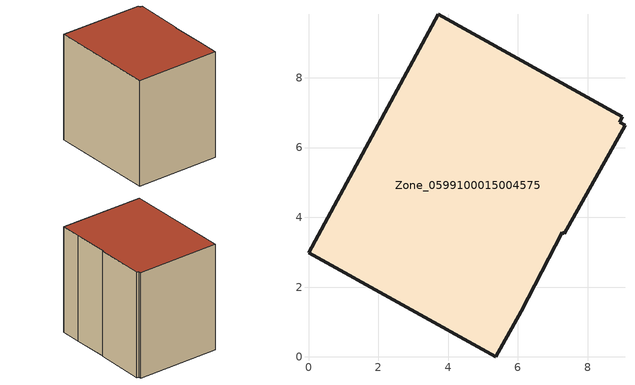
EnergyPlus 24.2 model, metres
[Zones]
Zone_0599100015004575
 floor ground (C_G): 9,6.88 8.92,6.73 9.07,6.64 7.33,3.53 7.27,3.57 6.1,1.31 5.36,0 0,2.99 3.72,9.82 z0.69
 wall outside (C_F): 0,2.99 5.36,0 6.1,1.31 7.27,3.57 7.33,3.53 9.07,6.64 8.92,6.73 9,6.88 3.72,9.82 0,2.99 z0.69:8.41
 roof outside (C_R): 9.07,6.64 8.92,6.73 9,6.88 3.72,9.82 0,2.99 5.36,0 6.1,1.31 7.27,3.57 7.33,3.53 z8.41
[BUILDING]
Pand.0599100015004575: North Axis=0; Terrain=City; Loads Convergence Tolerance Value=0.04; Temperature Convergence Tolerance Value=0.4; Solar Distribution=FullExterior; Maximum Number of Warmup Days=25; Minimum Number of Warmup Days=1
[Site:Location]
Rotterdam.The.Hague.AP_ZH_NLD Design_Conditions: Latitude=51.96; Longitude=4.45; Time Zone=1; Elevation=-4.5
[SITE:GROUNDTEMPERATURE:BUILDINGSURFACE]
18, 18, 18, 18, 18, 18, 18, 18, 18, 18, 18, 18
[MATERIAL] Thermal Absorptance=0.9; Solar Absorptance=0.7; Visible Absorptance=0.7
Name | Roughness | Thickness | Conductivity | Density | Specific Heat
G.TI.1946-1964 | MediumSmooth | 0.15 | 1 | 540 | 1210
F.TI.1946-1964 | Rough | 0.3 | 0.857143 | 1920 | 840
R.TI.1946-1964 | MediumRough | 0.2 | 0.277778 | 1500 | 1000
[CONSTRUCTION]
C_G: G.TI.1946-1964
C_F: F.TI.1946-1964
C_R: R.TI.1946-1964
[ZONE]
Zone_0599100015004575: Type=1; Multiplier=1; Ceiling Height=Autocalculate; Volume=Autocalculate; Floor Area=autocalculate; Part of Total Floor Area=Yes
[ZONEINFILTRATION:DESIGNFLOWRATE]
Infil_Zone_0599100015004575: Zone or ZoneList or Space or SpaceList=Zone_0599100015004575; Schedule=AlwaysOn; Design Flow Rate Calculation Method=Flow/Area; Flow Rate per Floor Area=0.003; Constant Term Coefficient=1; Temperature Term Coefficient=0; Velocity Term Coefficient=0; Velocity Squared Term Coefficient=0
[HVACTEMPLATE:ZONE:IDEALLOADSAIRSYSTEM]
Zone_0599100015004575: Maximum Heating Supply Air Temperature=50; Minimum Cooling Supply Air Temperature=13; Maximum Heating Supply Air Humidity Ratio=0.0156; Minimum Cooling Supply Air Humidity Ratio=0.0077; Heating Limit=NoLimit; Cooling Limit=NoLimit; Dehumidification Control Type=ConstantSensibleHeatRatio; Cooling Sensible Heat Ratio=0.7; Dehumidification Setpoint=60; Humidification Control Type=None; Humidification Setpoint=30; Outdoor Air Method=None; Outdoor Air Flow Rate per Person=0.00944; Outdoor Air Flow Rate per Zone Floor Area=0; Outdoor Air Flow Rate per Zone=0; Demand Controlled Ventilation Type=None; Outdoor Air Economizer Type=NoEconomizer; Heat Recovery Type=None; Sensible Heat Recovery Effectiveness=0.7; Latent Heat Recovery Effectiveness=0.65
[ZONECONTROL:THERMOSTAT]
ThermostatControl_Zone_0599100015004575: Zone or ZoneList=Zone_0599100015004575; Control Type Schedule=DualSetpointControlType; Control 1=Thermostat_Zone_0599100015004575; Temperature Difference Between Cutout And Setpoint=0
[THERMOSTATSETPOINT:DUALSETPOINT]
Thermostat_Zone_0599100015004575: Heating Setpoint Temperature Schedule=HeatingSetpoint_Zone_0599100015004575; Cooling Setpoint Temperature Schedule=CoolingSetpoint_Zone_0599100015004575
[SCHEDULE:COMPACT]
HeatingSetpoint_Zone_0599100015004575: Through: 12/31, For: AllDays, Until: 24:00, 21
CoolingSetpoint_Zone_0599100015004575: Through: 12/31, For: AllDays, Until: 24:00, 24
DualSetpointControlType: Through: 12/31, For: AllDays, Until: 24:00, 4
AlwaysOn: Through: 12/31, For: AllDays, Until: 24:00, 1
